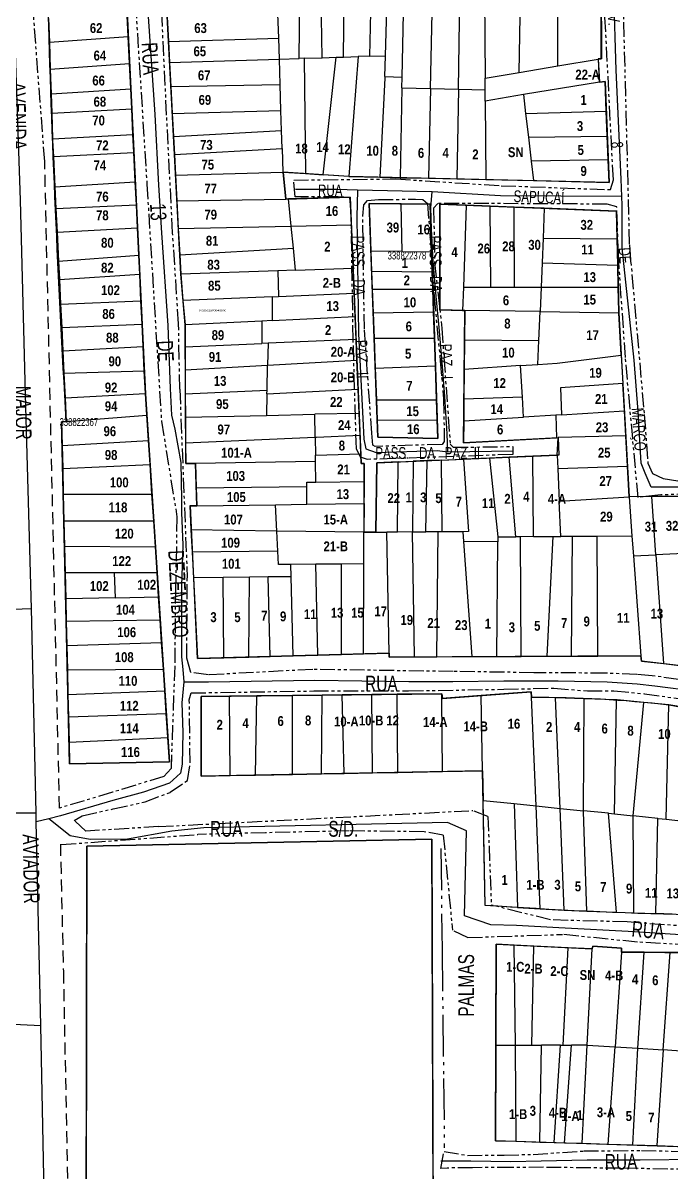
# Model space of a CAD drawing. Extents: x 204256 to 207861, y 4845615 to 4848347.
# Drawn here: x 205005 to 205169.2, y 4847056.6 to 4847348.1 of the extents above; entities that cross this region are included whole.
import ezdxf
from ezdxf.enums import TextEntityAlignment as Align

# ---------------------------------------------------------------- set-up
doc = ezdxf.new("R2010")
doc.units = 0
doc.header["$LTSCALE"] = 1.5
doc.header["$MEASUREMENT"] = 0
for name, pattern in [('PHANTOMX2', [5, 2.5, -0.5, 0.5, -0.5, 0.5, -0.5]), ('TRACO_05', [11, 7, -1, 0.5, -1, 0.5, -1]), ('TRACO_15', [3, 2, -1])]:
    doc.linetypes.add(name, pattern=pattern)
for name, color, linetype in [('CD-MALHA-LOTES', 40, 'CONTINUOUS'), ('CD_TXT_QUADRA', 7, 'CONTINUOUS'), ('HD-CURSO-PERENE', 170, 'CONTINUOUS'), ('HD-VALAS-DRENOS', 170, 'TRACO_05'), ('RU-QUADRAS', 210, 'CONTINUOUS'), ('SV-EIXO-RUA-N-PAV', 6, 'CONTINUOUS'), ('SV-EIXO-RUA-PAV', 20, 'CONTINUOUS'), ('SV-RUA-NAO-PAV-S-GUIA-C-GUIA', 7, 'PHANTOMX2'), ('SV-RUA-PAVIM-S-GUIA-C-GUIA', 7, 'CONTINUOUS'), ('SV-TXT-RUA-N-PAV-S-GUIA-C-GUIA', 7, 'CONTINUOUS'), ('Th_NmrPort', 7, 'CONTINUOUS')]:
    doc.layers.add(name, color=color, linetype=linetype)
doc.styles.add('ARIAL', font='ARIAL.TTF')
doc.styles.add('ROMANS', font='ARIAL.TTF', dxfattribs={"height": 0.2})
doc.styles.get("Standard").update_dxf_attribs({"font": 'swisscbo.ttf'})

msp = doc.modelspace()

# ---------------------------------------------------------------- linework, layer by layer
at = {"layer": 'CD-MALHA-LOTES', "linetype": 'Continuous'}
for p, q in [((205074.96, 4847339.07), (205075.27, 4847364.69)), ((205080.81, 4847339.26), (205080.35, 4847364.79)), ((205086.22, 4847339.43), (205086.53, 4847364.88)), ((205092.91, 4847339.64), (205093.38, 4847364.51)), ((205096.83, 4847339.77), (205097.61, 4847364.28)), ((205101.07, 4847334.29), (205101.68, 4847364.06)), ((205108.22, 4847331.47), (205109.02, 4847363.66)), ((205115.31, 4847331.31), (205115.87, 4847363.29)), ((205121.92, 4847362.97), (205122.09, 4847334.07)), ((205130.74, 4847335.52), (205131.16, 4847359.19)), ((205140.52, 4847337.17), (205140.52, 4847358.74)), ((205151.54, 4847339.02), (205151.54, 4847358.22)), ((205069.77, 4847344.18), (205069.57, 4847350.37)), ((205011.45, 4847349.18), (205011.65, 4847343.19)), ((205031.65, 4847344.62), (205031.4, 4847349.86)), ((205041.54, 4847349.6), (205041.86, 4847343.4)), ((205011.65, 4847343.19), (205031.65, 4847344.62)), ((205031.98, 4847337.82), (205031.65, 4847344.62)), ((205041.86, 4847343.4), (205069.77, 4847344.18)), ((205069.94, 4847338.91), (205069.77, 4847344.18)), ((205011.65, 4847343.19), (205011.88, 4847336.38)), ((205041.86, 4847343.4), (205042.14, 4847338.02)), ((205042.14, 4847338.02), (205069.94, 4847338.91)), ((205069.94, 4847338.91), (205074.96, 4847339.07)), ((205070.14, 4847332.44), (205069.94, 4847338.91)), ((205076.27, 4847339.11), (205074.96, 4847339.07)), ((205076.27, 4847339.11), (205080.81, 4847339.26)), ((205076.27, 4847339.11), (205076.57, 4847309.9)), ((205080.81, 4847339.26), (205084.36, 4847339.37)), ((205081.08, 4847309.6), (205084.36, 4847339.37)), ((205084.36, 4847339.37), (205086.22, 4847339.43)), ((205086.22, 4847339.43), (205089.92, 4847339.55)), ((205089.92, 4847339.55), (205087.58, 4847309.15)), ((205092.91, 4847339.64), (205089.92, 4847339.55)), ((205092.91, 4847339.64), (205096.83, 4847339.77)), ((205096.66, 4847334.53), (205096.83, 4847339.77)), ((205140.52, 4847337.17), (205150.73, 4847338.88)), ((205150.73, 4847338.88), (205151.54, 4847339.02)), ((205150.73, 4847338.88), (205151.04, 4847333.1)), ((205011.88, 4847336.38), (205031.98, 4847337.82)), ((205011.88, 4847336.38), (205012.08, 4847330.14)), ((205032.29, 4847331.35), (205031.98, 4847337.82)), ((205042.14, 4847338.02), (205042.46, 4847331.98)), ((205122.09, 4847334.07), (205130.74, 4847335.52)), ((205130.74, 4847335.52), (205140.52, 4847337.17)), ((205042.46, 4847331.98), (205070.14, 4847332.44)), ((205070.35, 4847325.92), (205070.14, 4847332.44)), ((205096.65, 4847334.09), (205095.38, 4847308.98)), ((205096.66, 4847334.53), (205096.65, 4847334.09)), ((205096.66, 4847334.53), (205101.07, 4847334.29)), ((205101.02, 4847331.63), (205101.07, 4847334.29)), ((205122.11, 4847331.15), (205122.09, 4847334.07)), ((205151.04, 4847333.1), (205131.8, 4847329.93)), ((205152.51, 4847333.27), (205151.04, 4847333.1)), ((205152.8, 4847325.73), (205152.51, 4847333.27)), ((205012.08, 4847330.14), (205032.29, 4847331.35)), ((205012.08, 4847330.14), (205012.25, 4847325.19)), ((205032.53, 4847326.31), (205032.29, 4847331.35)), ((205042.46, 4847331.98), (205042.81, 4847325.14)), ((205101.02, 4847331.63), (205100.56, 4847308.86)), ((205101.02, 4847331.63), (205108.22, 4847331.47)), ((205108.22, 4847331.47), (205107.75, 4847308.7)), ((205108.22, 4847331.47), (205115.31, 4847331.31)), ((205115.31, 4847331.31), (205114.91, 4847308.54)), ((205115.31, 4847331.31), (205122.11, 4847331.15)), ((205122.13, 4847328.27), (205122.11, 4847331.15)), ((205131.8, 4847329.93), (205122.13, 4847328.27)), ((205131.8, 4847329.93), (205132.36, 4847325.14)), ((205122.13, 4847328.27), (205122.24, 4847308.38)), ((205012.25, 4847325.19), (205032.53, 4847326.31)), ((205012.25, 4847325.19), (205012.47, 4847318.69)), ((205032.84, 4847319.81), (205032.53, 4847326.31)), ((205042.81, 4847325.14), (205070.35, 4847325.92)), ((205042.81, 4847325.14), (205043.12, 4847319.29)), ((205070.52, 4847320.81), (205070.35, 4847325.92)), ((205132.36, 4847325.14), (205152.8, 4847325.73)), ((205132.36, 4847325.14), (205133.07, 4847319.1)), ((205153.04, 4847319.41), (205152.8, 4847325.73)), ((205043.12, 4847319.29), (205070.52, 4847320.81)), ((205070.66, 4847316.24), (205070.52, 4847320.81)), ((205012.47, 4847318.69), (205032.84, 4847319.81)), ((205012.47, 4847318.69), (205012.48, 4847318.3)), ((205012.48, 4847318.3), (205012.68, 4847314.23)), ((205033.06, 4847315.23), (205032.84, 4847319.81)), ((205043.12, 4847319.29), (205043.36, 4847314.73)), ((205133.07, 4847319.1), (205153.04, 4847319.41)), ((205133.07, 4847319.1), (205133.79, 4847313.07)), ((205153.27, 4847313.38), (205153.04, 4847319.41)), ((205012.68, 4847314.23), (205033.06, 4847315.23)), ((205033.42, 4847307.81), (205033.06, 4847315.23)), ((205043.36, 4847314.73), (205070.66, 4847316.24)), ((205070.66, 4847316.24), (205070.85, 4847310.27)), ((205012.68, 4847314.23), (205013.05, 4847306.58)), ((205043.36, 4847314.73), (205043.63, 4847309.5)), ((205153.27, 4847313.38), (205133.79, 4847313.07)), ((205133.79, 4847313.07), (205134.37, 4847308.11)), ((205153.49, 4847307.68), (205153.27, 4847313.38)), ((205043.63, 4847309.5), (205070.85, 4847310.27)), ((205043.63, 4847309.5), (205043.97, 4847302.97)), ((205070.94, 4847310.27), (205070.85, 4847310.27)), ((205070.94, 4847310.27), (205076.57, 4847309.9)), ((205071.59, 4847303.44), (205070.94, 4847310.27)), ((205076.57, 4847309.9), (205081.08, 4847309.6)), ((205087.58, 4847309.15), (205081.08, 4847309.6)), ((205087.58, 4847309.15), (205095.38, 4847308.98)), ((205013.05, 4847306.58), (205033.42, 4847307.81)), ((205013.05, 4847306.58), (205013.32, 4847301.05)), ((205033.7, 4847301.94), (205033.42, 4847307.81)), ((205095.38, 4847308.98), (205100.56, 4847308.86)), ((205100.56, 4847308.86), (205107.75, 4847308.7)), ((205107.75, 4847308.7), (205114.91, 4847308.54)), ((205114.91, 4847308.54), (205122.24, 4847308.38)), ((205122.24, 4847308.38), (205134.37, 4847308.11)), ((205134.37, 4847308.11), (205153.49, 4847307.68)), ((205043.97, 4847302.97), (205071.59, 4847303.44)), ((205072.24, 4847303.46), (205071.59, 4847303.44)), ((205087.91, 4847303.93), (205072.24, 4847303.46)), ((205072.94, 4847296.57), (205072.24, 4847303.46)), ((205088.2, 4847296.9), (205087.91, 4847303.93)), ((205013.32, 4847301.05), (205033.7, 4847301.94)), ((205013.32, 4847301.05), (205013.61, 4847295.07)), ((205033.98, 4847296.17), (205033.7, 4847301.94)), ((205043.97, 4847302.97), (205044.33, 4847295.96)), ((205100.81, 4847302.21), (205092.67, 4847302.29)), ((205092.67, 4847302.29), (205093.13, 4847290.24)), ((205101.1, 4847290.15), (205100.81, 4847302.21)), ((205108.14, 4847302.14), (205100.81, 4847302.21)), ((205108.54, 4847290.08), (205108.14, 4847302.14)), ((205117.3, 4847301.88), (205110.59, 4847302.14)), ((205110.59, 4847302.14), (205110.59, 4847275.4)), ((205117.3, 4847301.88), (205116.59, 4847281.11)), ((205123.39, 4847301.64), (205117.3, 4847301.88)), ((205123.53, 4847281.11), (205123.39, 4847301.64)), ((205129.42, 4847301.4), (205123.39, 4847301.64)), ((205129.57, 4847281.11), (205129.42, 4847301.4)), ((205137.06, 4847301.1), (205129.42, 4847301.4)), ((205137.06, 4847301.1), (205136.76, 4847293.49)), ((205155.35, 4847300.38), (205137.06, 4847301.1)), ((205155.53, 4847293.34), (205155.35, 4847300.38)), ((205013.61, 4847295.07), (205033.98, 4847296.17)), ((205013.61, 4847295.07), (205013.97, 4847287.68)), ((205034.31, 4847289.22), (205033.98, 4847296.17)), ((205044.33, 4847295.96), (205072.94, 4847296.57)), ((205044.33, 4847295.96), (205044.68, 4847289.3)), ((205072.94, 4847296.57), (205088.2, 4847296.9)), ((205073.5, 4847290.98), (205072.94, 4847296.57)), ((205088.65, 4847285.97), (205088.2, 4847296.9)), ((205136.76, 4847293.49), (205136.51, 4847287.28)), ((205136.76, 4847293.49), (205155.53, 4847293.34)), ((205155.7, 4847286.68), (205155.53, 4847293.34)), ((205013.97, 4847287.68), (205034.31, 4847289.22)), ((205034.54, 4847284.4), (205034.31, 4847289.22)), ((205044.68, 4847289.3), (205073.5, 4847290.98)), ((205044.68, 4847289.3), (205044.94, 4847284.39)), ((205074.06, 4847285.44), (205073.5, 4847290.98)), ((205101.1, 4847290.15), (205093.13, 4847290.24)), ((205093.13, 4847290.24), (205093.32, 4847285.17)), ((205101.1, 4847290.15), (205108.54, 4847290.08)), ((205108.71, 4847285.03), (205108.54, 4847290.08)), ((205013.97, 4847287.68), (205014.2, 4847283.04)), ((205074.06, 4847285.44), (205088.65, 4847285.97)), ((205088.91, 4847279.61), (205088.65, 4847285.97)), ((205136.51, 4847287.28), (205136.26, 4847281.11)), ((205136.51, 4847287.28), (205155.7, 4847286.68)), ((205155.84, 4847281.11), (205155.7, 4847286.68)), ((205014.2, 4847283.04), (205034.54, 4847284.4)), ((205014.2, 4847283.04), (205014.51, 4847276.79)), ((205034.87, 4847277.69), (205034.54, 4847284.4)), ((205069.58, 4847285.28), (205044.94, 4847284.39)), ((205044.94, 4847284.39), (205045.52, 4847277.71)), ((205074.06, 4847285.44), (205069.58, 4847285.28)), ((205069.58, 4847285.28), (205069.71, 4847278.77)), ((205093.32, 4847285.17), (205108.71, 4847285.03)), ((205093.32, 4847285.17), (205093.49, 4847280.62)), ((205108.85, 4847280.62), (205108.71, 4847285.03)), ((205093.49, 4847280.62), (205108.85, 4847280.62)), ((205093.49, 4847280.62), (205093.72, 4847274.6)), ((205109.04, 4847274.9), (205108.85, 4847280.62)), ((205116.59, 4847281.11), (205116.39, 4847275.22)), ((205116.59, 4847281.11), (205123.53, 4847281.11)), ((205123.53, 4847281.11), (205129.57, 4847281.11)), ((205129.57, 4847281.11), (205136.26, 4847281.11)), ((205136.26, 4847281.11), (205136.01, 4847274.91)), ((205136.26, 4847281.11), (205155.84, 4847281.11)), ((205155.99, 4847274.91), (205155.84, 4847281.11)), ((205014.51, 4847276.79), (205034.87, 4847277.69)), ((205035.15, 4847271.7), (205034.87, 4847277.69)), ((205068.1, 4847278.7), (205045.52, 4847277.71)), ((205045.52, 4847277.71), (205046.06, 4847271.53)), ((205068.1, 4847278.7), (205069.71, 4847278.77)), ((205068.1, 4847278.7), (205068.1, 4847272.64)), ((205069.71, 4847278.77), (205088.91, 4847279.61)), ((205089.15, 4847273.7), (205088.91, 4847279.61)), ((205014.51, 4847276.79), (205014.79, 4847270.93)), ((205093.72, 4847274.6), (205109.04, 4847274.9)), ((205093.72, 4847274.6), (205093.97, 4847268.23)), ((205109.26, 4847268.23), (205109.04, 4847274.9)), ((205110.59, 4847275.4), (205116.39, 4847275.22)), ((205116.39, 4847275.22), (205116.95, 4847275.21)), ((205116.95, 4847275.21), (205116.88, 4847267.74)), ((205136.01, 4847274.91), (205116.95, 4847275.21)), ((205135.72, 4847267.59), (205136.01, 4847274.91)), ((205136.01, 4847274.91), (205156.01, 4847274.6)), ((205156.01, 4847274.6), (205155.99, 4847274.91)), ((205156.59, 4847263.88), (205156.01, 4847274.6)), ((205014.79, 4847270.93), (205035.15, 4847271.7)), ((205035.43, 4847266.05), (205035.15, 4847271.7)), ((205065.49, 4847272.51), (205046.06, 4847271.53)), ((205046.06, 4847271.53), (205046.08, 4847265.99)), ((205068.1, 4847272.64), (205065.49, 4847272.51)), ((205065.49, 4847272.51), (205065.49, 4847266.83)), ((205068.1, 4847272.64), (205089.15, 4847273.7)), ((205089.39, 4847267.87), (205089.15, 4847273.7)), ((205014.79, 4847270.93), (205015.08, 4847264.95)), ((205015.08, 4847264.95), (205035.43, 4847266.05)), ((205035.72, 4847259.95), (205035.43, 4847266.05)), ((205046.08, 4847265.99), (205065.49, 4847266.83)), ((205046.08, 4847265.99), (205046.08, 4847260.14)), ((205067.1, 4847266.9), (205065.49, 4847266.83)), ((205067.1, 4847266.9), (205066.97, 4847261.33)), ((205089.39, 4847267.87), (205067.1, 4847266.9)), ((205089.61, 4847262.63), (205089.39, 4847267.87)), ((205093.97, 4847268.23), (205109.26, 4847268.23)), ((205093.97, 4847268.23), (205094.26, 4847260.59)), ((205109.49, 4847261.18), (205109.26, 4847268.23)), ((205116.88, 4847267.74), (205116.8, 4847260.29)), ((205116.88, 4847267.74), (205135.72, 4847267.59)), ((205135.48, 4847261.54), (205135.72, 4847267.59)), ((205015.08, 4847264.95), (205015.36, 4847259.28)), ((205066.97, 4847261.33), (205089.61, 4847262.63)), ((205089.91, 4847255.3), (205089.61, 4847262.63)), ((205140.34, 4847261.87), (205156.59, 4847263.88)), ((205156.59, 4847263.88), (205156.99, 4847256.74)), ((205015.36, 4847259.28), (205035.72, 4847259.95)), ((205036, 4847254.17), (205035.72, 4847259.95)), ((205046.08, 4847260.14), (205066.97, 4847261.33)), ((205046.08, 4847260.14), (205046.08, 4847254.21)), ((205066.81, 4847254.99), (205066.97, 4847261.33)), ((205094.26, 4847260.59), (205109.49, 4847261.18)), ((205094.26, 4847260.59), (205094.56, 4847252.58)), ((205109.78, 4847252.58), (205109.49, 4847261.18)), ((205116.8, 4847260.29), (205116.73, 4847252.76)), ((205131.09, 4847261.25), (205116.8, 4847260.29)), ((205131.09, 4847261.25), (205135.48, 4847261.54)), ((205131.54, 4847253.21), (205131.09, 4847261.25)), ((205135.48, 4847261.54), (205140.34, 4847261.87)), ((205015.36, 4847259.28), (205015.66, 4847253.05)), ((205156.99, 4847256.74), (205141.2, 4847255.57)), ((205157.38, 4847249.74), (205156.99, 4847256.74)), ((205015.66, 4847253.05), (205036, 4847254.17)), ((205036.35, 4847248.65), (205036, 4847254.17)), ((205046.08, 4847254.08), (205066.81, 4847254.99)), ((205046.08, 4847254.21), (205046.08, 4847254.08)), ((205046.08, 4847254.08), (205046.13, 4847248.19)), ((205066.79, 4847254.07), (205066.66, 4847248.63)), ((205066.79, 4847254.07), (205089.91, 4847255.3)), ((205066.79, 4847254.07), (205066.81, 4847254.99)), ((205090.16, 4847249.13), (205089.91, 4847255.3)), ((205141.2, 4847255.57), (205141.46, 4847248.76)), ((205015.66, 4847253.05), (205015.95, 4847247.11)), ((205094.56, 4847252.58), (205109.78, 4847252.58)), ((205094.56, 4847252.58), (205094.76, 4847247.37)), ((205109.94, 4847247.51), (205109.78, 4847252.58)), ((205116.73, 4847252.76), (205116.67, 4847247.24)), ((205131.54, 4847253.21), (205116.73, 4847252.76)), ((205131.82, 4847248.17), (205131.54, 4847253.21)), ((205015.95, 4847247.11), (205036.35, 4847248.65)), ((205036.77, 4847242.25), (205036.35, 4847248.65)), ((205046.13, 4847248.19), (205066.66, 4847248.63)), ((205046.13, 4847248.19), (205046.19, 4847241.68)), ((205066.66, 4847248.63), (205078.89, 4847248.89)), ((205090.16, 4847249.13), (205078.89, 4847248.89)), ((205078.99, 4847243.1), (205078.89, 4847248.89)), ((205090.39, 4847243.57), (205090.16, 4847249.13)), ((205116.67, 4847247.24), (205131.82, 4847248.17)), ((205140.04, 4847248.68), (205131.82, 4847248.17)), ((205141.46, 4847248.76), (205140.04, 4847248.68)), ((205140.04, 4847248.68), (205140.16, 4847242.97)), ((205141.46, 4847248.76), (205157.38, 4847249.74)), ((205157.73, 4847243.42), (205157.38, 4847249.74)), ((205015.95, 4847247.11), (205014.76, 4847247.02)), ((205014.76, 4847247.02), (205014.9, 4847241.02)), ((205094.76, 4847247.37), (205109.94, 4847247.51)), ((205094.76, 4847247.37), (205094.92, 4847243.12)), ((205110.1, 4847242.8), (205109.94, 4847247.51)), ((205116.67, 4847247.24), (205116.62, 4847241.65)), ((205014.9, 4847241.02), (205036.77, 4847242.25)), ((205037.17, 4847236.17), (205036.77, 4847242.25)), ((205046.19, 4847241.68), (205078.99, 4847243.1)), ((205078.99, 4847243.1), (205079.36, 4847243.12)), ((205078.99, 4847243.1), (205079.06, 4847238.57)), ((205079.36, 4847243.12), (205090.39, 4847243.57)), ((205090.58, 4847238.86), (205090.39, 4847243.57)), ((205094.92, 4847243.12), (205110.1, 4847242.8)), ((205116.62, 4847241.65), (205140.16, 4847242.97)), ((205140.16, 4847242.97), (205140.6, 4847242.98)), ((205157.73, 4847243.42), (205140.6, 4847242.98)), ((205140.6, 4847242.98), (205140.77, 4847238.56)), ((205158.15, 4847235.76), (205157.73, 4847243.42)), ((205014.9, 4847241.02), (205015.04, 4847235.13)), ((205046.19, 4847241.68), (205046.24, 4847236.44)), ((205046.24, 4847236.44), (205046.73, 4847236.44)), ((205046.73, 4847236.44), (205048.69, 4847236.47)), ((205079.09, 4847236.92), (205048.69, 4847236.47)), ((205048.69, 4847236.47), (205048.87, 4847230.25)), ((205079.06, 4847238.57), (205090.58, 4847238.86)), ((205079.09, 4847236.92), (205079.06, 4847238.57)), ((205079.18, 4847231.73), (205079.09, 4847236.92)), ((205090.68, 4847236.44), (205090.58, 4847238.86)), ((205091.43, 4847236.47), (205090.68, 4847236.44)), ((205091.41, 4847231.86), (205091.43, 4847236.47)), ((205094.68, 4847236.61), (205094.38, 4847219.01)), ((205100.07, 4847236.84), (205094.68, 4847236.61)), ((205099.89, 4847219.05), (205100.07, 4847236.84)), ((205100.07, 4847236.84), (205103.82, 4847237)), ((205103.82, 4847237), (205103.67, 4847219.07)), ((205107.41, 4847237.15), (205103.82, 4847237)), ((205107.1, 4847219.09), (205107.41, 4847237.15)), ((205111.02, 4847237.3), (205107.41, 4847237.15)), ((205111.02, 4847237.3), (205116.64, 4847237.54)), ((205111.17, 4847219.12), (205111.02, 4847237.3)), ((205123.16, 4847237.82), (205116.64, 4847237.54)), ((205116.64, 4847237.54), (205117.86, 4847219.16)), ((205128.19, 4847238.03), (205123.16, 4847237.82)), ((205123.16, 4847237.82), (205125.32, 4847217.85)), ((205134.16, 4847238.28), (205128.19, 4847238.03)), ((205129.84, 4847217.87), (205128.19, 4847238.03)), ((205140.37, 4847238.54), (205134.16, 4847238.28)), ((205134.31, 4847217.9), (205134.16, 4847238.28)), ((205140.77, 4847238.56), (205140.37, 4847238.54)), ((205140.37, 4847238.54), (205140.52, 4847235.16)), ((205015.04, 4847235.13), (205037.17, 4847236.17)), ((205015.04, 4847235.13), (205015.19, 4847228.64)), ((205037.66, 4847228.64), (205037.17, 4847236.17)), ((205140.52, 4847235.16), (205158.15, 4847235.76)), ((205140.52, 4847235.16), (205140.87, 4847226.88)), ((205158.58, 4847228.01), (205158.15, 4847235.76)), ((205048.87, 4847230.25), (205076.91, 4847230.56)), ((205076.91, 4847231.71), (205079.18, 4847231.73)), ((205076.91, 4847230.56), (205076.91, 4847231.71)), ((205076.91, 4847226.11), (205076.91, 4847230.56)), ((205079.18, 4847231.73), (205091.41, 4847231.86)), ((205091.4, 4847226.32), (205091.41, 4847231.86)), ((205015.19, 4847228.64), (205037.66, 4847228.64)), ((205015.19, 4847228.64), (205015.35, 4847221.87)), ((205038.1, 4847221.87), (205037.66, 4847228.64)), ((205048.87, 4847230.25), (205049.01, 4847225.7)), ((205140.87, 4847226.88), (205158.58, 4847228.01)), ((205164.34, 4847228.05), (205158.58, 4847228.01)), ((205158.58, 4847228.01), (205159.31, 4847218.02)), ((205170.9, 4847228.09), (205164.34, 4847228.05)), ((205165.38, 4847213.28), (205164.34, 4847228.05)), ((205047.61, 4847225.69), (205047.26, 4847225.68)), ((205047.26, 4847225.68), (205047.53, 4847219.64)), ((205049.01, 4847225.7), (205047.61, 4847225.69)), ((205049.01, 4847225.7), (205068.95, 4847225.99)), ((205068.95, 4847225.99), (205076.91, 4847226.11)), ((205069.3, 4847219.32), (205068.95, 4847225.99)), ((205076.91, 4847226.11), (205091.4, 4847226.32)), ((205091.4, 4847226.32), (205091.37, 4847218.99)), ((205141.26, 4847217.93), (205140.87, 4847226.88)), ((205015.35, 4847221.87), (205038.1, 4847221.87)), ((205015.35, 4847221.87), (205015.49, 4847215.5)), ((205038.52, 4847215.3), (205038.1, 4847221.87)), ((205069.3, 4847219.32), (205047.53, 4847219.64)), ((205047.53, 4847219.64), (205047.82, 4847213.95)), ((205091.37, 4847218.99), (205069.3, 4847219.32)), ((205069.56, 4847214.25), (205069.3, 4847219.32)), ((205091.35, 4847211), (205091.37, 4847218.99)), ((205091.59, 4847218.99), (205091.37, 4847218.99)), ((205094.38, 4847219.01), (205091.59, 4847218.99)), ((205094.38, 4847219.01), (205097.16, 4847219.03)), ((205099.89, 4847219.05), (205097.16, 4847219.03)), ((205097.76, 4847188.35), (205097.16, 4847219.03)), ((205103.67, 4847219.07), (205099.89, 4847219.05)), ((205103.67, 4847219.07), (205107.1, 4847219.09)), ((205104.15, 4847187.4), (205103.67, 4847219.07)), ((205110.18, 4847219.11), (205107.1, 4847219.09)), ((205109.88, 4847187.43), (205110.18, 4847219.11)), ((205111.17, 4847219.12), (205110.18, 4847219.11)), ((205116.42, 4847219.15), (205111.17, 4847219.12)), ((205117.86, 4847219.16), (205116.42, 4847219.15)), ((205116.42, 4847219.15), (205116.6, 4847216.7)), ((205116.6, 4847216.7), (205118.76, 4847187.48)), ((205125.34, 4847216.56), (205116.6, 4847216.7)), ((205125.03, 4847187.51), (205125.34, 4847216.56)), ((205125.32, 4847217.85), (205129.84, 4847217.87)), ((205125.32, 4847217.85), (205125.35, 4847217.53)), ((205125.35, 4847217.53), (205125.34, 4847216.56)), ((205131.06, 4847217.88), (205129.84, 4847217.87)), ((205134.31, 4847217.9), (205131.06, 4847217.88)), ((205131.22, 4847187.54), (205131.06, 4847217.88)), ((205134.31, 4847217.9), (205139.35, 4847217.92)), ((205137.78, 4847187.57), (205139.35, 4847217.92)), ((205139.35, 4847217.92), (205141.26, 4847217.93)), ((205144.26, 4847217.96), (205141.26, 4847217.93)), ((205143.95, 4847187.6), (205144.26, 4847217.96)), ((205150.47, 4847217.97), (205144.26, 4847217.96)), ((205159.31, 4847218.02), (205150.47, 4847217.97)), ((205150.63, 4847187.63), (205150.47, 4847217.97)), ((205159.31, 4847218.02), (205159.69, 4847212.99)), ((205015.49, 4847215.5), (205038.52, 4847215.3)), ((205015.49, 4847215.5), (205015.65, 4847208.73)), ((205038.95, 4847208.73), (205038.52, 4847215.3)), ((205069.56, 4847214.25), (205047.82, 4847213.95)), ((205047.82, 4847213.95), (205048.15, 4847207.43)), ((205069.73, 4847210.84), (205069.56, 4847214.25)), ((205159.69, 4847212.99), (205165.38, 4847213.28)), ((205159.69, 4847212.99), (205161.58, 4847187.69)), ((205172.43, 4847213.63), (205165.38, 4847213.28)), ((205165.38, 4847213.28), (205167.32, 4847185.71)), ((205072.85, 4847210.86), (205069.73, 4847210.84)), ((205079.21, 4847210.91), (205072.85, 4847210.86)), ((205072.93, 4847207.74), (205072.85, 4847210.86)), ((205085.72, 4847210.96), (205079.21, 4847210.91)), ((205079.67, 4847187.86), (205079.21, 4847210.91)), ((205091.35, 4847211), (205085.72, 4847210.96)), ((205085.72, 4847188.02), (205085.72, 4847210.96)), ((205091.27, 4847188.18), (205091.35, 4847211)), ((205028.18, 4847208.73), (205015.65, 4847208.73)), ((205015.65, 4847208.73), (205015.8, 4847202.17)), ((205028.43, 4847202.42), (205028.18, 4847208.73)), ((205038.95, 4847208.73), (205028.18, 4847208.73)), ((205039.35, 4847202.64), (205038.95, 4847208.73)), ((205055.71, 4847207.52), (205048.15, 4847207.43)), ((205048.15, 4847207.43), (205049.18, 4847187.04)), ((205062.39, 4847207.61), (205055.71, 4847207.52)), ((205055.85, 4847187.22), (205055.71, 4847207.52)), ((205062.23, 4847187.39), (205062.39, 4847207.61)), ((205067.14, 4847207.67), (205062.39, 4847207.61)), ((205072.93, 4847207.74), (205067.14, 4847207.67)), ((205067.6, 4847187.53), (205067.14, 4847207.67)), ((205073.45, 4847187.68), (205072.93, 4847207.74)), ((205028.43, 4847202.42), (205015.8, 4847202.17)), ((205015.8, 4847202.17), (205015.94, 4847196.5)), ((205028.43, 4847202.42), (205039.35, 4847202.64)), ((205039.73, 4847196.78), (205039.35, 4847202.64)), ((205015.94, 4847196.5), (205039.73, 4847196.78)), ((205015.94, 4847196.5), (205016.08, 4847190.34)), ((205040.1, 4847191.1), (205039.73, 4847196.78)), ((205016.08, 4847190.34), (205040.1, 4847191.1)), ((205016.08, 4847190.34), (205016.22, 4847184.15)), ((205040.54, 4847184.35), (205040.1, 4847191.1)), ((205049.18, 4847187.04), (205055.85, 4847187.22)), ((205055.85, 4847187.22), (205062.23, 4847187.39)), ((205062.23, 4847187.39), (205067.6, 4847187.53)), ((205067.6, 4847187.53), (205073.45, 4847187.68)), ((205073.45, 4847187.68), (205079.67, 4847187.86)), ((205079.67, 4847187.86), (205085.72, 4847188.02)), ((205085.72, 4847188.02), (205091.27, 4847188.18)), ((205091.27, 4847188.18), (205097.76, 4847188.35)), ((205097.76, 4847188.35), (205097.78, 4847187.37)), ((205097.78, 4847187.37), (205104.15, 4847187.4)), ((205104.15, 4847187.4), (205109.88, 4847187.43)), ((205109.88, 4847187.43), (205118.76, 4847187.48)), ((205118.76, 4847187.48), (205125.03, 4847187.51)), ((205125.03, 4847187.51), (205131.22, 4847187.54)), ((205131.22, 4847187.54), (205137.78, 4847187.57)), ((205137.78, 4847187.57), (205143.95, 4847187.6)), ((205143.95, 4847187.6), (205150.63, 4847187.63)), ((205150.63, 4847187.63), (205161.58, 4847187.69)), ((205161.58, 4847187.69), (205161.68, 4847186.37)), ((205016.22, 4847184.15), (205040.54, 4847184.35)), ((205016.22, 4847184.15), (205016.37, 4847177.9)), ((205040.9, 4847178.85), (205040.54, 4847184.35)), ((205161.68, 4847186.37), (205167.32, 4847185.71)), ((205167.32, 4847185.71), (205175.47, 4847184.76)), ((205016.37, 4847177.9), (205040.9, 4847178.85)), ((205041.27, 4847173.09), (205040.9, 4847178.85)), ((205099.8, 4847177.95), (205093.36, 4847177.88)), ((205111.13, 4847178.08), (205099.8, 4847177.95)), ((205099.97, 4847158.15), (205099.8, 4847177.95)), ((205111.14, 4847176.85), (205111.13, 4847178.08)), ((205133.79, 4847178.6), (205121.08, 4847177.62)), ((205133.86, 4847177.21), (205133.79, 4847178.6)), ((205016.37, 4847177.9), (205016.5, 4847172.21)), ((205057.28, 4847177.47), (205050.14, 4847177.39)), ((205050.14, 4847177.39), (205050.14, 4847157.19)), ((205064.24, 4847177.55), (205057.28, 4847177.47)), ((205057.44, 4847157.33), (205057.28, 4847177.47)), ((205063.92, 4847157.46), (205064.24, 4847177.55)), ((205073.31, 4847177.65), (205064.24, 4847177.55)), ((205080.8, 4847177.74), (205073.31, 4847177.65)), ((205073.31, 4847157.64), (205073.31, 4847177.65)), ((205080.64, 4847157.78), (205080.8, 4847177.74)), ((205085.88, 4847177.79), (205080.8, 4847177.74)), ((205093.36, 4847177.88), (205085.88, 4847177.79)), ((205086.37, 4847157.89), (205085.88, 4847177.79)), ((205093.52, 4847158.03), (205093.36, 4847177.88)), ((205121.08, 4847177.62), (205111.14, 4847176.85)), ((205111.3, 4847158.37), (205111.14, 4847176.85)), ((205121.45, 4847158.56), (205121.08, 4847177.62)), ((205135, 4847149.66), (205133.86, 4847177.21)), ((205139.92, 4847177.01), (205133.86, 4847177.21)), ((205141.1, 4847149.03), (205139.92, 4847177.01)), ((205147.2, 4847176.78), (205139.92, 4847177.01)), ((205147.03, 4847148.43), (205147.2, 4847176.78)), ((205155.38, 4847176.51), (205147.2, 4847176.78)), ((205154.88, 4847147.62), (205155.38, 4847176.51)), ((205155.54, 4847176.5), (205155.38, 4847176.51)), ((205162.29, 4847175.89), (205155.54, 4847176.5)), ((205159.59, 4847147.14), (205162.29, 4847175.89)), ((205168.62, 4847175.31), (205162.29, 4847175.89)), ((205167.97, 4847146.27), (205168.62, 4847175.31)), ((205175.16, 4847174.15), (205168.62, 4847175.31)), ((205016.5, 4847172.21), (205041.27, 4847173.09)), ((205016.5, 4847172.21), (205016.65, 4847165.85)), ((205041.67, 4847167.01), (205041.27, 4847173.09)), ((205016.65, 4847165.85), (205041.67, 4847167.01)), ((205042.07, 4847160.82), (205041.67, 4847167.01)), ((205016.65, 4847165.85), (205016.78, 4847160.32)), ((205016.78, 4847160.32), (205042.07, 4847160.82)), ((205063.92, 4847157.46), (205073.31, 4847157.64)), ((205073.31, 4847157.64), (205080.64, 4847157.78)), ((205080.64, 4847157.78), (205086.37, 4847157.89)), ((205086.37, 4847157.89), (205093.52, 4847158.03)), ((205093.52, 4847158.03), (205099.97, 4847158.15)), ((205099.97, 4847158.15), (205111.3, 4847158.37)), ((205111.3, 4847158.37), (205121.45, 4847158.56)), ((205121.45, 4847158.56), (205121.59, 4847151.04)), ((205050.14, 4847157.19), (205057.44, 4847157.33)), ((205057.44, 4847157.33), (205063.92, 4847157.46)), ((205122.11, 4847124.44), (205121.59, 4847151.04)), ((205121.59, 4847151.04), (205129.45, 4847150.23)), ((205129.45, 4847150.23), (205130.27, 4847123.95)), ((205129.45, 4847150.23), (205135, 4847149.66)), ((205136.02, 4847123.6), (205135, 4847149.66)), ((205135, 4847149.66), (205141.1, 4847149.03)), ((205141.1, 4847149.03), (205147.03, 4847148.43)), ((205142.12, 4847123.23), (205141.1, 4847149.03)), ((205147.03, 4847148.12), (205147.03, 4847148.43)), ((205153.34, 4847147.78), (205147.03, 4847148.43)), ((205147.89, 4847123.01), (205147.03, 4847148.12)), ((205155.35, 4847122.73), (205153.34, 4847147.78)), ((205153.34, 4847147.78), (205154.88, 4847147.62)), ((205154.88, 4847147.62), (205159.59, 4847147.14)), ((205165.83, 4847146.5), (205159.59, 4847147.14)), ((205159.74, 4847122.56), (205159.59, 4847147.14)), ((205165.34, 4847122.35), (205165.83, 4847146.5)), ((205165.83, 4847146.5), (205165.95, 4847146.49)), ((205165.95, 4847146.49), (205167.97, 4847146.27)), ((205167.97, 4847146.27), (205172.35, 4847145.81)), ((205108.58, 4847141.25), (205021.18, 4847139.46)), ((205109.46, 4846897.5), (205108.58, 4847141.25)), ((205021.18, 4847139.46), (205020.73, 4846894.47)), ((205130.27, 4847123.95), (205122.11, 4847124.44)), ((205130.27, 4847123.95), (205136.02, 4847123.6)), ((205136.02, 4847123.6), (205142.12, 4847123.23)), ((205142.12, 4847123.23), (205147.89, 4847123.01)), ((205147.89, 4847123.01), (205155.35, 4847122.73)), ((205155.35, 4847122.73), (205159.74, 4847122.56)), ((205159.74, 4847122.56), (205165.34, 4847122.35)), ((205169.46, 4847122.2), (205165.34, 4847122.35)), ((205124.87, 4847114.58), (205124.79, 4847089.06)), ((205129.49, 4847114.36), (205124.87, 4847114.58)), ((205129.81, 4847089.06), (205129.49, 4847114.36)), ((205134.42, 4847114.13), (205129.49, 4847114.36)), ((205133.94, 4847089.06), (205134.42, 4847114.13)), ((205143.13, 4847113.72), (205134.42, 4847114.13)), ((205149.42, 4847114.09), (205149.23, 4847113.43)), ((205156.67, 4847113.59), (205149.42, 4847114.09)), ((205141.87, 4847089.06), (205143.13, 4847113.72)), ((205149.23, 4847113.43), (205143.13, 4847113.72)), ((205147.94, 4847089.06), (205149.23, 4847113.43)), ((205156.62, 4847112.6), (205155.03, 4847088.62)), ((205156.62, 4847112.6), (205156.67, 4847113.59)), ((205162.4, 4847112.56), (205156.62, 4847112.6)), ((205160.8, 4847088.24), (205162.4, 4847112.56)), ((205169.02, 4847112.51), (205162.4, 4847112.56)), ((205167.23, 4847087.82), (205169.02, 4847112.51)), ((205173.46, 4847112.48), (205169.02, 4847112.51)), ((205124.79, 4847089.06), (205124.71, 4847064.82)), ((205124.79, 4847089.06), (205129.81, 4847089.06)), ((205129.81, 4847089.06), (205133.94, 4847089.06)), ((205129.82, 4847088.4), (205129.81, 4847089.06)), ((205129.97, 4847064.66), (205129.82, 4847088.4)), ((205133.94, 4847089.06), (205136.4, 4847089.06)), ((205135.92, 4847064.48), (205136.4, 4847089.06)), ((205141.16, 4847089.06), (205136.4, 4847089.06)), ((205139.57, 4847064.37), (205141.16, 4847089.06)), ((205141.16, 4847089.06), (205141.87, 4847089.06)), ((205141.87, 4847089.06), (205143.96, 4847089.06)), ((205142.23, 4847064.28), (205143.96, 4847089.06)), ((205147.94, 4847089.06), (205143.96, 4847089.06)), ((205146.65, 4847064.15), (205147.94, 4847089.06)), ((205147.94, 4847089.06), (205155.03, 4847088.62)), ((205153.25, 4847063.95), (205155.03, 4847088.62)), ((205155.03, 4847088.62), (205160.8, 4847088.24)), ((205159.5, 4847063.75), (205160.8, 4847088.24)), ((205160.8, 4847088.24), (205167.23, 4847087.82)), ((205167.23, 4847087.82), (205165.59, 4847063.57)), ((205172.82, 4847087.45), (205167.23, 4847087.82)), ((205124.71, 4847064.82), (205129.97, 4847064.66)), ((205129.97, 4847064.66), (205135.92, 4847064.48)), ((205135.92, 4847064.48), (205139.57, 4847064.37)), ((205139.57, 4847064.37), (205142.23, 4847064.28)), ((205142.23, 4847064.28), (205146.65, 4847064.15)), ((205146.65, 4847064.15), (205153.25, 4847063.95)), ((205153.25, 4847063.95), (205159.5, 4847063.75)), ((205159.5, 4847063.75), (205165.59, 4847063.57)), ((205165.59, 4847063.57), (205171.87, 4847063.37))]:
    msp.add_line(p, q, dxfattribs=at)
at = {"layer": 'HD-VALAS-DRENOS'}
msp.add_lwpolyline([(205110.9, 4847138.83), (205111.17, 4847113.19), (205111.56, 4847080.6), (205111.74, 4847062.98)], dxfattribs=at)
at = {"layer": 'RU-QUADRAS', "color": 6, "linetype": 'Continuous'}
for points in [[(205440.82, 4847171.39), (205375.66, 4847168.95), (205339.89, 4847169.44), (205263.42, 4847171.58), (205256.42, 4847172.26), (205251.42, 4847173.35), (205197.77, 4847182.15), (205161.68, 4847186.37), (205161.58, 4847187.69), (205097.78, 4847187.37), (205097.76, 4847188.35), (205049.18, 4847187.04), (205047.44, 4847225.68), (205049.01, 4847225.68), (205048.69, 4847236.47), (205046.24, 4847236.44), (205046.06, 4847271.53), (205044.94, 4847284.39), (205040.86, 4847362.62)], [(205151.54, 4847358.22), (205151.56, 4847339.02), (205150.72, 4847338.98), (205151.03, 4847333.1), (205152.51, 4847333.27), (205153.49, 4847307.68), (205087.58, 4847309.15), (205070.94, 4847310.27), (205071.59, 4847303.44), (205087.91, 4847303.93), (205090.68, 4847236.44), (205091.43, 4847236.47), (205091.37, 4847218.99), (205094.38, 4847219.01), (205094.68, 4847236.61), (205140.37, 4847238.54), (205140.6, 4847242.96), (205116.62, 4847241.65), (205116.95, 4847275.21), (205110.59, 4847275.4), (205110.59, 4847302.14), (205155.35, 4847300.38), (205156.01, 4847274.6), (205158.58, 4847228.03), (205175.48, 4847228.13)], [(205222.16, 4847061.55), (205124.71, 4847064.82), (205124.87, 4847114.58), (205149.23, 4847113.43), (205149.42, 4847114.09), (205156.67, 4847113.59), (205156.62, 4847112.6), (205178.57, 4847112.44)]]:
    msp.add_lwpolyline(points, dxfattribs=at)
for points in [[(205011.28, 4847354.25), (205031.01, 4847357.97), (205036, 4847254.1), (205042.07, 4847160.82), (205016.78, 4847160.32), (205014.76, 4847247.02), (205015.95, 4847247.11, -0.007563)], [(205050.14, 4847157.19), (205050.14, 4847177.39), (205111.13, 4847178.08), (205111.31, 4847176.86), (205133.79, 4847178.6), (205133.86, 4847177.21, -0.028945), (205168.73, 4847175.3, 0.019907), (205218.9, 4847167.28), (205242.55, 4847164.84), (205292.42, 4847158.58, 0.025021), (205319.29, 4847160.84), (205341.71, 4847161.53), (205382.12, 4847158.4), (205385.08, 4847111.2), (205290.8, 4847111.38), (205277.4, 4847112.06), (205173.52, 4847120.95), (205173.75, 4847122.04, -0.011384), (205122.11, 4847124.44), (205121.45, 4847158.56)]]:
    msp.add_lwpolyline(points, format="xyb", close=True, dxfattribs=at)
for points in [[(205092.67, 4847302.29), (205108.14, 4847302.14), (205110.1, 4847242.8), (205094.92, 4847243.12)], [(205020.73, 4846894.47), (205021.18, 4847139.46), (205108.58, 4847141.25), (205109.46, 4846897.5)]]:
    msp.add_lwpolyline(points, close=True, dxfattribs=at)
at = {"layer": 'SV-EIXO-RUA-N-PAV'}
for points in [[(205035.69, 4847364.62), (205038.34, 4847324.84), (205039.29, 4847306.98), (205040.08, 4847294.92), (205041.67, 4847271.44), (205042.31, 4847255.41), (205042.62, 4847248.66), (205043.42, 4847245.17), (205045, 4847236.68), (205045.16, 4847227.32), (205045.16, 4847223.99), (205045.48, 4847215.73), (205045.16, 4847205.42), (205045.12, 4847187.47), (205045.48, 4847184.23), (205045.71, 4847181.11), (205045.2, 4847175.78), (205045.45, 4847168.29), (205045.33, 4847160.23), (205044.91, 4847157.92), (205042.14, 4847155.45), (205035.51, 4847153.17), (205027.7, 4847151), (205014.45, 4847147.14), (205011.54, 4847146.4), (205008.28, 4847145.58)], [(205318.76, 4847220.18), (205303.93, 4847219.15), (205290.12, 4847219.66), (205272.23, 4847220.94), (205259.95, 4847221.45), (205241.03, 4847223.24), (205219.05, 4847224.27), (205212.91, 4847225.8), (205193.86, 4847227.59), (205182.1, 4847229.12), (205174.43, 4847230.4), (205167.53, 4847230.4), (205164.21, 4847230.4), (205162.67, 4847233.98), (205161.65, 4847236.54), (205160.88, 4847249.58), (205159.86, 4847262.62), (205156.79, 4847291.12), (205156.79, 4847301.86), (205156.54, 4847308.51), (205155.26, 4847336.12), (205154.75, 4847355.81), (205154.8, 4847364.2)], [(205156.54, 4847304.1), (205125.98, 4847304.23), (205108.68, 4847305.28), (205089.74, 4847305.72), (205084.54, 4847305.85), (205074.02, 4847305.89)], [(205089.74, 4847305.72), (205089.59, 4847298.89), (205090, 4847269.26), (205091.12, 4847247.83), (205091.37, 4847242.59), (205091.88, 4847240.16), (205094.47, 4847239.2), (205109.91, 4847239.7), (205112.61, 4847239.36), (205129.24, 4847239.61)], [(205112.61, 4847239.36), (205112.5, 4847243.95), (205111.86, 4847253.41), (205111.09, 4847263.13), (205110.45, 4847270.93), (205109.68, 4847278.85), (205108.92, 4847287.67), (205108.51, 4847295.81), (205108.34, 4847301.27), (205108.68, 4847305.28)], [(205045.71, 4847181.11), (205051.99, 4847181.06), (205078.96, 4847181.54), (205102.77, 4847181.22), (205113.88, 4847181.22), (205126.81, 4847181.38), (205140.62, 4847181.38), (205153, 4847181.06), (205160.61, 4847180.58), (205165.06, 4847180.11), (205186.24, 4847177.41)], [(205182.03, 4847116.31), (205159.98, 4847117.73), (205140.76, 4847118.74), (205130.04, 4847119.34), (205123.56, 4847119.55), (205116.89, 4847121.77), (205117.36, 4847143.33), (205112.55, 4847145.46), (205050.83, 4847144.13), (205042.67, 4847143.26), (205031.45, 4847141.26), (205021.97, 4847141.12), (205016.89, 4847142.06), (205011.54, 4847146.4)], [(205390.38, 4847058.75), (205382.98, 4847058.99), (205362.82, 4847058.64), (205354.06, 4847058.47), (205347.02, 4847058.47), (205333.8, 4847057.78), (205324.35, 4847056.75), (205314.39, 4847056.93), (205299.19, 4847056.93), (205282.71, 4847057.96), (205262.44, 4847058.99), (205239.77, 4847059.5), (205226.98, 4847059.5), (205212.55, 4847059.85), (205203.28, 4847059.85), (205192.46, 4847060.02), (205175.97, 4847060.02), (205161.38, 4847059.85), (205147.98, 4847059.85), (205136.3, 4847059.67), (205128.58, 4847059.5), (205118.44, 4847059.67), (205110.89, 4847059.67)]]:
    msp.add_lwpolyline(points, dxfattribs=at)
at = {"layer": 'SV-EIXO-RUA-PAV'}
for points in [[(205011.93, 4846939.79), (205011.15, 4846991.02), (205010.53, 4847042.95), (205009.5, 4847093.97), (205008.28, 4847145.58), (205008.31, 4847147.9), (205007.09, 4847199.67), (205005.7, 4847250.78), (205004.35, 4847303.13), (205002.58, 4847355.38)], [(204787.77, 4847246.12), (204798.03, 4847245.81), (204821.66, 4847246.74), (204871.4, 4847248.29), (204961.24, 4847250.16), (204995.75, 4847250.78), (205005.7, 4847250.78)], [(204789.01, 4847194.48), (204840.02, 4847195.4), (204887.05, 4847196.62), (204942.95, 4847198.45), (204978.68, 4847198.76), (204997.62, 4847199.37), (205007.09, 4847199.67)], [(204789.98, 4847142.65), (204836.66, 4847143.93), (204888.58, 4847144.85), (204927.98, 4847146.68), (204995.79, 4847147.9), (205008.31, 4847147.9)], [(204791.4, 4847090.01), (204805.5, 4847090.63), (204847.96, 4847091.85), (204901.41, 4847092.77), (204951.5, 4847093.99), (204997.31, 4847094.6), (205009.5, 4847093.97)]]:
    msp.add_lwpolyline(points, dxfattribs=at)
at = {"layer": 'SV-RUA-NAO-PAV-S-GUIA-C-GUIA'}
for p, q in [((205044.7, 4847255.25), (205046.6, 4847207.44)), ((205040.07, 4847247.13), (205043.99, 4847222.93)), ((205043.42, 4847185.1), (205042.48, 4847159.12)), ((205039.34, 4847144.42), (205119, 4847148.48)), ((205122.79, 4847147.01), (205123.66, 4847124.53)), ((205014.68, 4847139.87), (205049.31, 4847142.41)), ((205111.48, 4847142.22), (205113.82, 4847118.13)), ((205117.66, 4847116.31), (205141.66, 4847117.08))]:
    msp.add_line(p, q, dxfattribs=at)
for points in [[(205044.7, 4847255.25), (205044.4, 4847271.83), (205042.89, 4847294.88), (205041.38, 4847324.72), (205039.61, 4847361.53), (205039.7, 4847362.34)], [(205033.01, 4847360.47), (205036.37, 4847307.18), (205040.07, 4847247.13)], [(205174.45, 4847228.68), (205166.58, 4847228.47), (205160.84, 4847227.82), (205157.64, 4847263.33), (205155.85, 4847289.33), (205155.48, 4847301.44), (205152.99, 4847302.16), (205110.09, 4847302.35), (205109.03, 4847301.13), (205109.3, 4847287.36), (205111.1, 4847270.73), (205113.25, 4847241.37), (205114.01, 4847240.53), (205129.1, 4847240.73), (205129.1, 4847238.71), (205092.24, 4847237.46), (205090.5, 4847238.06), (205089.46, 4847240.12), (205088.65, 4847267.75), (205088.13, 4847300.21), (205087.76, 4847303.87), (205084.84, 4847304.03), (205073.97, 4847303.99), (205073.57, 4847308.23), (205099.42, 4847308.55), (205126.13, 4847306.83), (205153.87, 4847305.83), (205154.59, 4847308.34), (205151.88, 4847360.91)], [(205157.53, 4847360.86), (205156.97, 4847355.78), (205158.64, 4847291.81), (205162.41, 4847248.87), (205163.36, 4847236.49), (205164.49, 4847233.86), (205167.25, 4847232.6), (205176.57, 4847231.13), (205182.25, 4847230.4), (205212.91, 4847227.64), (205241.1, 4847225.58), (205270.88, 4847223.55), (205305.03, 4847221.81), (205318.78, 4847221.57), (205321.27, 4847275.74), (205326.24, 4847348.34)], [(205010.47, 4847312.97), (205007.42, 4847353.23)], [(205043.99, 4847222.93), (205043.61, 4847204.68), (205043.42, 4847185.1)], [(205488.07, 4847170.73), (205454.25, 4847168.03), (205434.14, 4847167.44), (205413.63, 4847167.44), (205384.91, 4847166.68), (205360.39, 4847166.65), (205326.99, 4847166.1), (205296.46, 4847166.44), (205264.95, 4847168.52), (205237.25, 4847171.89), (205209.28, 4847177.11), (205184.6, 4847180.57), (205171.12, 4847181.69), (205164.43, 4847182.65), (205160.56, 4847183), (205152.56, 4847183.29), (205134.47, 4847183.42), (205114.02, 4847183.72), (205078.39, 4847184.24), (205052.02, 4847182.88), (205047.49, 4847183.46), (205046.47, 4847187.09), (205046.6, 4847207.41)], [(205017.98, 4847145.98), (205019.99, 4847147.13), (205027.8, 4847148.9), (205035.92, 4847150.69), (205042.3, 4847153.11), (205046.67, 4847156.13), (205047.32, 4847160.58), (205047.12, 4847176.52), (205047.55, 4847178.29), (205078.68, 4847178.78), (205102.71, 4847178.83), (205126.8, 4847179.2), (205139.52, 4847179.51), (205148.02, 4847178.78), (205154.74, 4847178.8), (205162.47, 4847178.08), (205185.97, 4847174.8)], [(205042.48, 4847159.12), (205040.69, 4847157.15), (205027.69, 4847153.11), (205014.23, 4847149.1)], [(205039.34, 4847144.42), (205020.89, 4847143.25), (205017.98, 4847145.98)], [(205122.79, 4847147.01), (205119, 4847148.48)], [(205111.48, 4847142.22), (205106.62, 4847143.12), (205087.65, 4847143.32), (205066.47, 4847142.84), (205049.31, 4847142.41)], [(205138.67, 4847120.78), (205123.66, 4847124.53)], [(205207.37, 4847115.88), (205182.55, 4847118.42), (205158.09, 4847120.24), (205138.67, 4847120.78)], [(205117.66, 4847116.31), (205113.82, 4847118.13)], [(205197.79, 4847112.89), (205181.51, 4847113.95), (205160.72, 4847115.13), (205141.66, 4847117.08)], [(205389.55, 4847016.32), (205387.59, 4847055.52), (205386.94, 4847056.6), (205385.36, 4847056.72), (205362.96, 4847056.49), (205352.41, 4847056.62), (205336.49, 4847055.67), (205334.15, 4847055.1), (205327.95, 4847054.62), (205319.52, 4847054.77), (205300.47, 4847055.42), (205282.94, 4847055.94), (205262.11, 4847057.09), (205239.63, 4847057.48), (205213.18, 4847057.53), (205192.03, 4847057.38), (205175.86, 4847057.5), (205156.38, 4847057.83), (205136.88, 4847058.07), (205128.88, 4847058.05), (205118.93, 4847057.97), (205112.43, 4847057.89), (205110.83, 4847057.78), (205111.67, 4847062.06)], [(205111.67, 4847062.06), (205117.63, 4847061.08), (205126.88, 4847061.16), (205134.23, 4847061.35), (205147.07, 4847062.21), (205161.72, 4847062.33), (205173.37, 4847062.1)]]:
    msp.add_lwpolyline(points, dxfattribs=at)
msp.add_lwpolyline([(205107.52, 4847302.29), (205109.15, 4847278.79), (205110.72, 4847262.41), (205111.56, 4847252.85), (205111.75, 4847241.97), (205111.18, 4847241.26), (205094.25, 4847240.76), (205093.62, 4847241.1), (205093.36, 4847244.1), (205091.49, 4847270.54), (205091.07, 4847299.07), (205091.37, 4847301.99), (205092.25, 4847303.04), (205095.06, 4847303.29), (205104.41, 4847303.42), (205106.31, 4847303.3)], close=True, dxfattribs=at)
at = {"layer": 'SV-RUA-PAVIM-S-GUIA-C-GUIA', "linetype": 'TRACO_15'}
for points in [[(205014.23, 4847149.1), (205010.47, 4847312.97)], [(205014.44, 4847139.97), (205014.64, 4847130.97), (205015.21, 4847107.69), (205018.45, 4846939.57)]]:
    msp.add_lwpolyline(points, dxfattribs=at)

# ---------------------------------------------------------------- texts
at = {"layer": 'CD_TXT_QUADRA', "linetype": 'Continuous', "style": 'ARIAL', "width": 0.7}
for s, p in [('338822378', (205097.38, 4847288.14)), ('338822367', (205014.23, 4847245.93))]:
    msp.add_text(s, height=2, dxfattribs=at).set_placement(p)
at = {"layer": 'HD-CURSO-PERENE', "color": 7, "linetype": 'Continuous', "style": 'ROMANS'}
msp.add_text('0423388223870084000000', height=0.4, dxfattribs=at).set_placement((205052.98, 4847275.21), align=Align.MIDDLE)
at = {"layer": 'SV-TXT-RUA-N-PAV-S-GUIA-C-GUIA', "style": 'ARIAL', "width": 0.7}
for s, height, rotation, p in [('TV.', 3, 274, (205153.01, 4847351.87)), ('RUA                              13                            DE                                            DEZEMBRO', 4, 273, (205035.01, 4847343.05)), ('AVENIDA                                                       MAJOR                                                                                            AVIADOR                                                                                                            SEDA', 4, 271, (205001.58, 4847333.02)), ('8                               DE', 3, 274, (205154.01, 4847317.89)), ('SAPUCAÍ', 3, 358, (205129.26, 4847302.68)), ('PASS.   DA', 3, 271, (205088.43, 4847294.14)), ('PASS.  DA', 3, 271, (205107.94, 4847294.17)), ('PAZ   II', 3, 272, (205089.18, 4847267.7)), ('PAZ   I', 3, 272, (205110.61, 4847266.7)), ('MARÇO', 3, 274, (205159.22, 4847250.44)), ('RUA', 4, 355, (205159.08, 4847116.54)), ('RUA                                          DAS                                                         PALMAS', 4, 90, (205119.28, 4846972.36)), ('RUA', 4, 1, (205152.44, 4847057.41))]:
    msp.add_text(s, height=height, rotation=rotation, dxfattribs=at).set_placement(p)
for s, height, p in [('RUA', 3, (205079.75, 4847304.12)), ('PASS.   DA   PAZ  II', 3, (205094.26, 4847237.58)), ('RUA', 4, (205091.68, 4847178.65)), ('RUA                    S/D.', 4, (205052.36, 4847141.85))]:
    msp.add_text(s, height=height, dxfattribs=at).set_placement(p)
at = {"layer": 'Th_NmrPort', "color": 1}
for s, p in [('62', (205021.91, 4847346.77)), ('63', (205048.38, 4847346.77)), ('65', (205048.19, 4847340.89)), ('64', (205022.86, 4847339.81)), ('67', (205049.3, 4847334.82)), ('22-A', (205144.97, 4847334.99)), ('66', (205022.54, 4847333.48)), ('69', (205049.48, 4847328.57)), ('1', (205146.26, 4847328.56)), ('68', (205022.86, 4847328.11)), ('70', (205022.54, 4847323.36)), ('3', (205145.34, 4847321.94)), ('72', (205023.49, 4847317.04)), ('73', (205049.85, 4847317.17)), ('14', (205079.29, 4847316.61)), ('18', (205073.95, 4847316.24)), ('12', (205084.81, 4847316.06)), ('10', (205091.98, 4847315.69)), ('8', (205098.42, 4847315.69)), ('6', (205105.05, 4847315.14)), ('4', (205111.3, 4847315.14)), ('2', (205118.84, 4847314.77)), ('SN', (205127.86, 4847315.32)), ('5', (205145.52, 4847315.87)), ('74', (205022.86, 4847311.97)), ('75', (205050.22, 4847312.18)), ('9', (205146.26, 4847310.54)), ('77', (205050.95, 4847306.12)), ('76', (205023.49, 4847304.07)), ('78', (205023.49, 4847299.32)), ('79', (205050.95, 4847299.5)), ('16', (205081.68, 4847300.42)), ('39', (205097.13, 4847296.23)), ('32', (205146.26, 4847296.9)), ('16', (205104.93, 4847295.73)), ('80', (205024.76, 4847292.36)), ('81', (205051.32, 4847292.87)), ('2', (205081.31, 4847291.39)), ('26', (205120.15, 4847290.91)), ('28', (205126.41, 4847291.46)), ('30', (205133.03, 4847291.84)), ('11', (205146.45, 4847290.65)), ('4', (205113.53, 4847289.99)), ('82', (205024.76, 4847286.04)), ('83', (205051.69, 4847286.8)), ('1', (205100.93, 4847287.26)), ('2-B', (205080.94, 4847282.2)), ('2', (205101.44, 4847282.86)), ('13', (205147, 4847283.66)), ('102', (205024.76, 4847280.34)), ('85', (205051.87, 4847281.47)), ('13', (205081.86, 4847276.32)), ('10', (205101.44, 4847277.27)), ('6', (205126.58, 4847277.78)), ('15', (205147, 4847277.96)), ('86', (205025.07, 4847274.33)), ('2', (205081.49, 4847270.25)), ('6', (205101.95, 4847271.18)), ('8', (205126.94, 4847271.9)), ('88', (205026.02, 4847268.32)), ('89', (205052.79, 4847268.96)), ('17', (205147.73, 4847268.96)), ('20-A', (205082.97, 4847264.72)), ('5', (205101.78, 4847264.24)), ('10', (205126.39, 4847264.54)), ('90', (205026.65, 4847262.32)), ('91', (205052.06, 4847263.43)), ('20-B', (205082.97, 4847258.28)), ('19', (205148.47, 4847259.4)), ('92', (205025.71, 4847255.68)), ('13', (205053.34, 4847257.36)), ('7', (205102.12, 4847256.12)), ('12', (205124.18, 4847256.82)), ('21', (205149.94, 4847252.78)), ('94', (205025.71, 4847250.94)), ('95', (205053.9, 4847251.48)), ('22', (205082.78, 4847252.03)), ('15', (205102.12, 4847249.69)), ('14', (205123.45, 4847250.2)), ('96', (205025.39, 4847244.61)), ('97', (205054.26, 4847245.05)), ('24', (205084.81, 4847246.15)), ('16', (205102.29, 4847245.12)), ('6', (205125.1, 4847245.05)), ('23', (205150.13, 4847245.61)), ('8', (205084.99, 4847240.98)), ('98', (205025.71, 4847238.6)), ('101-A', (205055.18, 4847239.16)), ('25', (205150.68, 4847239.17)), ('103', (205056.47, 4847233.28)), ('21', (205084.62, 4847234.92)), ('100', (205026.97, 4847231.64)), ('27', (205151.05, 4847231.98)), ('105', (205056.66, 4847227.93)), ('13', (205084.44, 4847228.67)), ('22', (205097.34, 4847227.65)), ('1', (205101.94, 4847227.84)), ('3', (205105.62, 4847227.84)), ('5', (205109.48, 4847227.65)), ('7', (205114.63, 4847226.74)), ('11', (205121.26, 4847226.37)), ('2', (205126.96, 4847227.47)), ('4', (205131.74, 4847228.02)), ('4-A', (205138, 4847227.47)), ('118', (205026.65, 4847225.31)), ('107', (205055.92, 4847222.23)), ('15-A', (205081.13, 4847222.23)), ('29', (205151.23, 4847222.97)), ('31', (205162.55, 4847220.44)), ('32', (205167.89, 4847220.63)), ('120', (205028.24, 4847218.67)), ('109', (205055.18, 4847216.35)), ('21-B', (205081.13, 4847215.43)), ('122', (205027.6, 4847211.71)), ('101', (205055.37, 4847211.02)), ('102', (205021.91, 4847205.38)), ('102', (205033.94, 4847205.7)), ('104', (205028.55, 4847199.37)), ('3', (205052.45, 4847197.49)), ('5', (205058.52, 4847197.49)), ('7', (205065.33, 4847197.86)), ('9', (205070.11, 4847197.68)), ('11', (205076.18, 4847198.24)), ('13', (205082.99, 4847198.61)), ('15', (205088.14, 4847198.61)), ('17', (205094.03, 4847198.97)), ('11', (205155.5, 4847197.32)), ('13', (205164.03, 4847198.39)), ('19', (205100.65, 4847196.77)), ('21', (205107.46, 4847196.03)), ('23', (205114.45, 4847195.48)), ('1', (205122, 4847195.85)), ('3', (205128.07, 4847194.93)), ('5', (205134.51, 4847195.3)), ('7', (205141.33, 4847196.03)), ('9', (205147.04, 4847196.4)), ('106', (205028.87, 4847193.68)), ('108', (205028.24, 4847187.35)), ('110', (205029.19, 4847181.34)), ('112', (205029.5, 4847175.02)), ('6', (205069.47, 4847171.17)), ('8', (205076.43, 4847171.31)), ('10-A', (205083.81, 4847171.04)), ('10-B', (205090.1, 4847171.31)), ('12', (205097.06, 4847171.31)), ('14-A', (205106.36, 4847170.9)), ('114', (205029.5, 4847169.32)), ('2', (205054.03, 4847170.22)), ('4', (205060.58, 4847170.63)), ('14-B', (205116.6, 4847169.81)), ('16', (205127.81, 4847170.49)), ('2', (205137.52, 4847169.67)), ('4', (205144.62, 4847169.67)), ('6', (205151.59, 4847169.26)), ('8', (205158.15, 4847168.72)), ('10', (205165.93, 4847167.9)), ('116', (205029.82, 4847163.31)), ('1', (205126.24, 4847130.9)), ('1-B', (205132.53, 4847129.67)), ('3', (205139.63, 4847129.67)), ('5', (205144.82, 4847129.26)), ('7', (205151.25, 4847129.12)), ('9', (205157.8, 4847128.71)), ('11', (205162.59, 4847127.62)), ('13', (205168.05, 4847127.48)), ('1-C', (205127.42, 4847108.88)), ('2-B', (205132.04, 4847108.39)), ('2-C', (205138.62, 4847107.79)), ('SN', (205146.04, 4847106.81)), ('4-B', (205152.49, 4847106.69)), ('4', (205159.31, 4847105.72)), ('6', (205164.42, 4847105.47)), ('3', (205133.38, 4847072.39)), ('4-B', (205138.23, 4847071.9)), ('3-A', (205150.41, 4847072.02)), ('1-B', (205128.15, 4847071.54)), ('1-A', (205141.4, 4847071.05)), ('1', (205145.29, 4847071.29)), ('5', (205157.71, 4847071.05)), ('7', (205163.43, 4847070.69))]:
    msp.add_text(s, height=2.5, dxfattribs=at).set_placement(p, align=Align.MIDDLE_LEFT)

doc.saveas('drawing.dxf')
